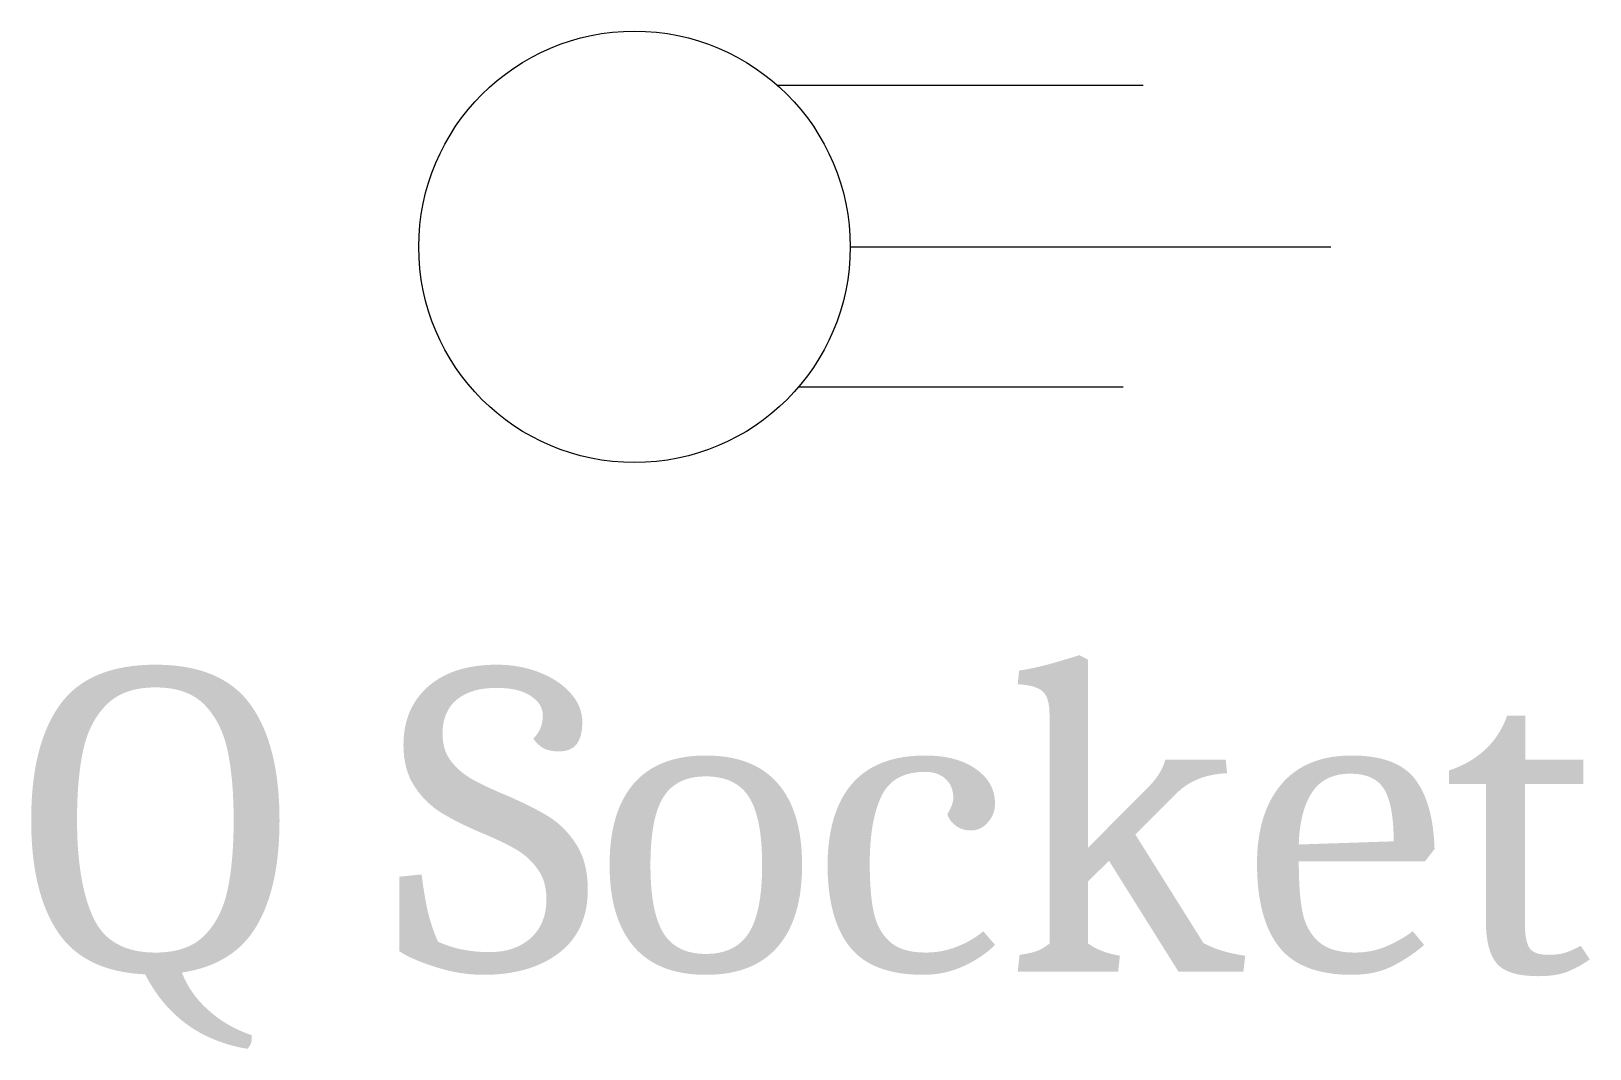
# Model space of a CAD drawing. Header units: inches. Extents: x 90.8 to 161.9, y 51.5 to 97.9.
import ezdxf

# ---------------------------------------------------------------- set-up
doc = ezdxf.new("R2010")
doc.units = ezdxf.units.IN
doc.header["$MEASUREMENT"] = 0
doc.layers.add('Electrical Loads and  Legend Sheet', color=6, linetype='Continuous', lineweight=25)
doc.styles.get("Standard").update_dxf_attribs({"font": 'Cambria.ttf'})

msp = doc.modelspace()

# ---------------------------------------------------------------- linework, layer by layer
at = {"layer": 'Electrical Loads and  Legend Sheet', "color": 6, "linetype": 'Continuous', "lineweight": 15}
for p, q in [((141.512, 95.375), (124.842, 95.375)), ((128.15, 88.018), (150.06, 88.018)), ((140.596, 81.626), (125.79, 81.626))]:
    msp.add_line(p, q, dxfattribs=at)
msp.add_circle((118.317, 88.018), 9.834, dxfattribs=at)

# ---------------------------------------------------------------- texts
at = {"color": 6}
msp.add_text('Q Socket', height=13.8067, dxfattribs=at).set_placement((90.272, 54.977))

doc.saveas('drawing.dxf')
